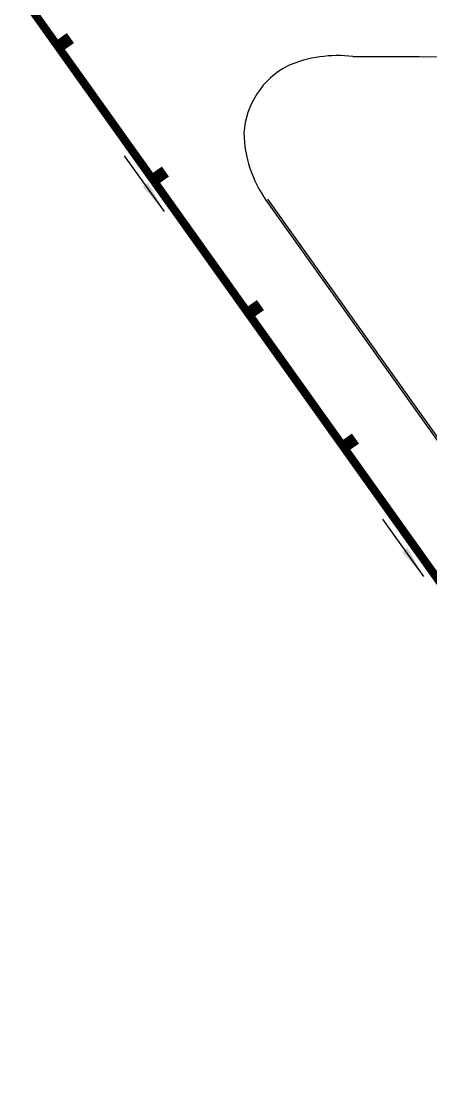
# Model space of a CAD drawing. Extents: x 532522 to 2902776, y -101917278 to 111238625.
# Drawn here: x 2901370.3 to 2901420.1, y 2548680 to 2548811 of the extents above; entities that cross this region are included whole.
import ezdxf

# ---------------------------------------------------------------- set-up
doc = ezdxf.new("R2010")
doc.units = 0
doc.header["$LTSCALE"] = 1000
doc.header["$MEASUREMENT"] = 0
doc.layers.get('0').update_dxf_attribs({"linetype": 'CONTINUOUS'})
doc.layers.add('1', color=7, linetype='CONTINUOUS')
doc.layers.add('PUB_DIM', color=3, linetype='CONTINUOUS')

# ---------------------------------------------------------------- blocks, each defined once
blk = doc.blocks.new('_ARROW')
blk.add_solid([(0, 0), (-1, 0.1), (-1, -0.1)])

msp = doc.modelspace()

# ---------------------------------------------------------------- linework, layer by layer
at = {"layer": '1', "linetype": 'Continuous'}
for p, q in [((2901410.684607747, 2548806.740459593, -76.44200000000001), (2901418.774607748, 2548806.725459592, -76.44200000000001)), ((2901418.774607748, 2548806.725459592, -76.44200000000001), (2901427.310607748, 2548806.699459593, -76.44200000000001)), ((2901400.088607748, 2548789.211459592), (2901443.694618959, 2548727.914994807)), ((2901400.284170783, 2548789.350582198), (2901443.890181995, 2548728.054117412))]:
    msp.add_line(p, q, dxfattribs=at)
at = {"layer": '1', "color": 1, "linetype": 'Continuous', "extrusion": (0.0001844192949917201, -0.04943667431242818, 0.9987772430439384), "const_width": 0.9999999999999999, "elevation": -125468.1622507031}
msp.add_lwpolyline([(2910858.574903677, 2534869.400324876), (2911057.130242624, 2534588.18443524)], dxfattribs=at)
at = {"layer": '1', "color": 3, "linetype": 'Continuous', "extrusion": (0.0001844192949917201, -0.04943667431242818, 0.9987772430439384), "const_width": 1.5, "elevation": -125468.1622507031, "flags": 128}
for points in [[(2910864.113665567, 2534864.744149619), (2910862.605074149, 2534863.681091041)], [(2910875.634093007, 2534848.395456962), (2910874.125501588, 2534847.332398383)], [(2910887.154520446, 2534832.046764304), (2910885.645929028, 2534830.983705726)], [(2910898.674947886, 2534815.698071647), (2910897.166356468, 2534814.635013069)]]:
    msp.add_lwpolyline(points, dxfattribs=at)
at = {"layer": '1', "linetype": 'Continuous'}
for centre, radius, start, end in [((2901408.853965285, 2548791.234942541, -76.44200000000001), 15.61320949945194, 83.26660478253599, 112.9672761244456), ((2901407.34540519, 2548796.761241982, -76.44200000000001), 9.965934542654546, 117.3836600283206, 176.3570749562671), ((2901412.214727984, 2548797.729514379, -76.44200000000001), 14.81890850652082, 181.2955651326688, 215.0863179568522)]:
    msp.add_arc(centre, radius, start, end, dxfattribs=at)
at = {"layer": 'PUB_DIM', "color": 2, "linetype": 'Continuous', "extrusion": (0.0001844192949917201, -0.04943667431242818, 0.9987772430439384), "elevation": -125468.1622507031, "flags": 128}
for points in [[(2910875.497367616, 2534843.510152062), (2910870.670337818, 2534850.317562234)], [(2910906.935910751, 2534798.801061026), (2910901.988476214, 2534805.851393009)]]:
    msp.add_lwpolyline(points, dxfattribs=at)

# ---------------------------------------------------------------- block references
at = {"layer": 'PUB_DIM', "color": 2, "linetype": 'Continuous', "extrusion": (0.0001844192949917201, -0.04943667431242819, 0.9987772430439386), "xscale": 4, "yscale": 4, "zscale": 4}
for p, rotation in [((2910875.497367616, 2534843.510152063, -125468.1622507031), 305.3398668289272), ((2910906.935910751, 2534798.801061027, -125468.1622507032), 305.0585184089272)]:
    msp.add_blockref('_ARROW', p, dxfattribs=dict(at, rotation=rotation))

doc.saveas('drawing.dxf')
